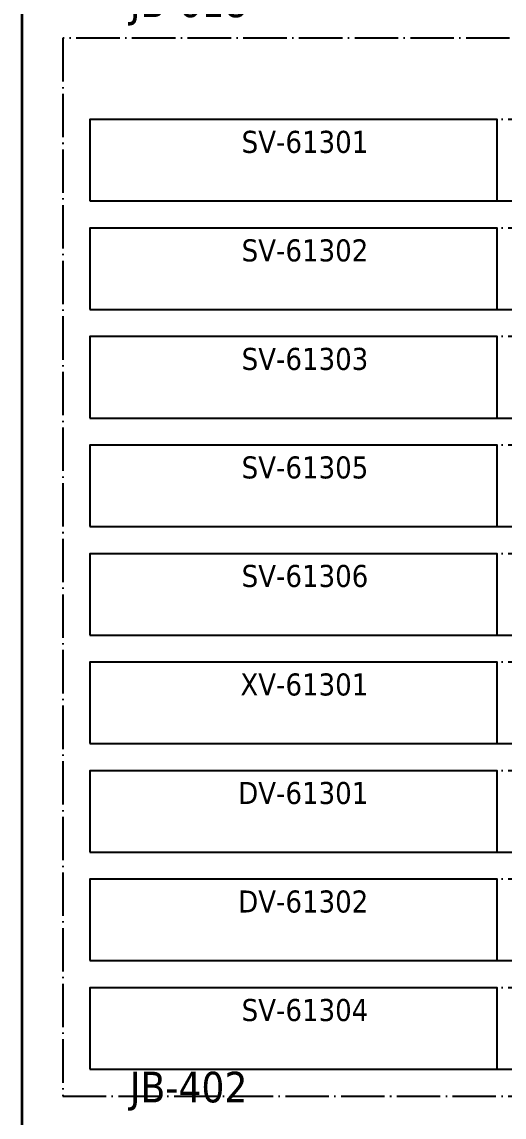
# Model space of a CAD drawing. Header units: millimetres. Extents: x 0 to 1792788, y -13 to 262234.
# Drawn here: x 0 to 35.5, y 96.5 to 177.2 of the extents above; entities that cross this region are included whole.
import ezdxf
from ezdxf.enums import TextEntityAlignment as Align

# ---------------------------------------------------------------- set-up
doc = ezdxf.new("R2010")
doc.units = ezdxf.units.MM
doc.linetypes.add('EPL_DASHDOT', pattern=[1, 0.8, -0.1, 0, -0.1])
for name, color, linetype, lineweight in [('EPLAN201', 7, 'Continuous', 35), ('EPLAN305', 5, 'Continuous', 25), ('EPLAN307', 134, 'EPL_DASHDOT', 25), ('EPLAN400', 5, 'Continuous', 35), ('EPLAN440', 73, 'Continuous', 35), ('EPLAN451', 7, 'Continuous', 35), ('EPLAN452', 7, 'Continuous', 35), ('EPLAN453', 7, 'Continuous', 35), ('EPLAN500', 7, 'Continuous', 35), ('EPLAN501', 7, 'Continuous', 35), ('EPLAN502', 7, 'Continuous', 35), ('EPLAN503', 7, 'Continuous', 35), ('EPLAN504', 7, 'Continuous', 35)]:
    doc.layers.add(name, color=color, linetype=linetype, lineweight=lineweight)
doc.styles.add('Tahoma', font='')
doc.styles.get('Tahoma').set_extended_font_data('Tahoma')

# ---------------------------------------------------------------- blocks, each defined once
blk = doc.blocks.new('EPLFRAME')
at = {"layer": 'EPLAN201', "linetype": 'Continuous', "lineweight": 35, "ltscale": 4}
blk.add_lwpolyline([(0, 0), (420, 0), (420, 297), (0, 297)], close=True, dxfattribs=at)
at = {"layer": 'EPLAN451', "color": 7, "style": 'Tahoma'}
for tag, p, height in [('14_10014', (101, 12), 2.257), ('14_10015', (185, 12), 2.257), ('14_10011', (101, 5), 2.257), ('14_10013', (332, 5), 1.625), ('14_10151', (73, 1), 1.625), ('14_10300', (415, 1), 1.625)]:
    blk.add_attdef(tag, p, '', height=height, dxfattribs=at)
blk.add_attdef('4_25020', text='', height=1.625, dxfattribs=at).set_placement((413, 1), align=Align.RIGHT)
at = {"layer": 'EPLAN452', "color": 7, "style": 'Tahoma'}
for tag, p, height in [('4_11041', (1, 17), 2.257), ('4_11071[1]', (1, 13), 1.625), ('4_11074[1]', (21, 13), 1.625), ('4_11070[1]', (41, 13), 1.625), ('4_11024', (73, 13), 1.625), ('4_20132_1001', (374, 13), 1.625), ('4_11011', (231, 12), 2.257), ('4_11030', (301, 12), 2.257), ('4_11071[2]', (1, 9), 1.625), ('4_11074[2]', (21, 9), 1.625), ('4_11070[2]', (41, 9), 1.625), ('4_11022', (73, 9), 1.625), ('4_20134_1001', (374, 9), 1.625), ('4_11071[3]', (1, 5), 1.625), ('4_11074[3]', (21, 5), 1.625), ('4_11070[3]', (41, 5), 1.625), ('4_11080', (73, 5), 1.625), ('4_11059', (301, 5), 1.625)]:
    blk.add_attdef(tag, p, '', height=height, dxfattribs=at)
for tag, height, p in [('4_11040', 2.257, (419, 17)), ('4_11000', 1.625, (419, 5)), ('4_11085', 1.625, (141, 1)), ('4_11086', 1.625, (183, 1))]:
    blk.add_attdef(tag, text='', height=height, dxfattribs=at).set_placement(p, align=Align.RIGHT)
at = {"layer": 'EPLAN453', "color": 7, "style": 'Tahoma'}
for tag, p in [('53_19005_1', (21, 293)), ('53_19005', (63, 293)), ('53_19005_8', (105, 293)), ('53_19005_6', (147, 293)), ('53_19005_7', (189, 293)), ('53_19005_9', (231, 293)), ('53_19005_3', (273, 293)), ('53_19005_2', (315, 293)), ('53_19005_4', (357, 293)), ('53_19005_5', (399, 293))]:
    blk.add_attdef(tag, text='', height=1.355, dxfattribs=at).set_placement(p, align=Align.BOTTOM_CENTER)
blk = doc.blocks.new('EPLSYM_LibrarySPECIAL_Symbol0_Variant0_Placement1_45')
at = {"layer": 'EPLAN305', "lineweight": 25, "ltscale": 4}
blk.add_lwpolyline([(0, -6), (30, -6), (30, 0), (0, 0)], close=True, dxfattribs=at)
at = {"layer": 'EPLAN440', "color": 73, "style": 'Tahoma'}
blk.add_attdef('17_20300', text='', height=1.6254, dxfattribs=at).set_placement((-1.5, -4.57508), align=Align.TOP_RIGHT)
at = {"layer": 'EPLAN500', "color": 7, "style": 'Tahoma'}
blk.add_attdef('17_20027', text='', height=1.6254, dxfattribs=at).set_placement((-1.5, -7.27508), align=Align.TOP_RIGHT)
at = {"layer": 'EPLAN501', "color": 7, "style": 'Tahoma'}
blk.add_attdef('17_20011', text='', height=1.6254, dxfattribs=at).set_placement((-1.5, -12.67508), align=Align.TOP_RIGHT)
at = {"layer": 'EPLAN502', "color": 7, "style": 'Tahoma'}
blk.add_attdef('17_20025', text='', height=1.6254, dxfattribs=at).set_placement((-1.5, -15.37508), align=Align.TOP_RIGHT)
at = {"layer": 'EPLAN503', "color": 7, "style": 'Tahoma'}
blk.add_attdef('17_20024', text='', height=1.6254, dxfattribs=at).set_placement((-1.5, -18.07508), align=Align.TOP_RIGHT)
at = {"layer": 'EPLAN504', "color": 7, "style": 'Tahoma'}
blk.add_attdef('17_20901[1]', text='', height=1.6254, dxfattribs=at).set_placement((-1.5, -9.97508), align=Align.TOP_RIGHT)
blk = doc.blocks.new('EPLSYM_LibrarySPECIAL_Symbol2_Variant0_Placement1_45')
at = {"layer": 'EPLAN307', "lineweight": 25, "ltscale": 4}
blk.add_lwpolyline([(0, -6), (34, -6), (34, 0), (0, 0)], close=True, dxfattribs=at)
at = {"layer": 'EPLAN400', "color": 5, "style": 'Tahoma'}
blk.add_attdef('88_20010', text='', height=2.2575, dxfattribs=at).set_placement((-1.5, -0.9515), align=Align.TOP_RIGHT)
at = {"layer": 'EPLAN500', "color": 7, "style": 'Tahoma'}
blk.add_attdef('88_20027', text='', height=1.6254, dxfattribs=at).set_placement((-1.5, -4.57508), align=Align.TOP_RIGHT)
at = {"layer": 'EPLAN501', "color": 7, "style": 'Tahoma'}
blk.add_attdef('88_20011', text='', height=1.6254, dxfattribs=at).set_placement((-1.5, -9.97508), align=Align.TOP_RIGHT)
at = {"layer": 'EPLAN502', "color": 7, "style": 'Tahoma'}
blk.add_attdef('88_20025', text='', height=1.6254, dxfattribs=at).set_placement((-1.5, -12.67508), align=Align.TOP_RIGHT)
at = {"layer": 'EPLAN503', "color": 7, "style": 'Tahoma'}
blk.add_attdef('88_20024', text='', height=1.6254, dxfattribs=at).set_placement((-1.5, -15.37508), align=Align.TOP_RIGHT)
at = {"layer": 'EPLAN504', "color": 7, "style": 'Tahoma'}
blk.add_attdef('88_20901[1]', text='', height=1.6254, dxfattribs=at).set_placement((-1.5, -7.27508), align=Align.TOP_RIGHT)
blk = doc.blocks.new('EPLSYM_LibrarySPECIAL_Symbol0_Variant0_Placement1_46')
at = {"layer": 'EPLAN305', "lineweight": 25, "ltscale": 4}
blk.add_lwpolyline([(0, -6), (30, -6), (30, 0), (0, 0)], close=True, dxfattribs=at)
at = {"layer": 'EPLAN440', "color": 73, "style": 'Tahoma'}
blk.add_attdef('17_20300', text='', height=1.6254, dxfattribs=at).set_placement((-1.5, -4.57508), align=Align.TOP_RIGHT)
at = {"layer": 'EPLAN500', "color": 7, "style": 'Tahoma'}
blk.add_attdef('17_20027', text='', height=1.6254, dxfattribs=at).set_placement((-1.5, -7.27508), align=Align.TOP_RIGHT)
at = {"layer": 'EPLAN501', "color": 7, "style": 'Tahoma'}
blk.add_attdef('17_20011', text='', height=1.6254, dxfattribs=at).set_placement((-1.5, -12.67508), align=Align.TOP_RIGHT)
at = {"layer": 'EPLAN502', "color": 7, "style": 'Tahoma'}
blk.add_attdef('17_20025', text='', height=1.6254, dxfattribs=at).set_placement((-1.5, -15.37508), align=Align.TOP_RIGHT)
at = {"layer": 'EPLAN503', "color": 7, "style": 'Tahoma'}
blk.add_attdef('17_20024', text='', height=1.6254, dxfattribs=at).set_placement((-1.5, -18.07508), align=Align.TOP_RIGHT)
at = {"layer": 'EPLAN504', "color": 7, "style": 'Tahoma'}
blk.add_attdef('17_20901[1]', text='', height=1.6254, dxfattribs=at).set_placement((-1.5, -9.97508), align=Align.TOP_RIGHT)
blk = doc.blocks.new('EPLSYM_LibrarySPECIAL_Symbol2_Variant0_Placement1_46')
at = {"layer": 'EPLAN307', "lineweight": 25, "ltscale": 4}
blk.add_lwpolyline([(0, -6), (34, -6), (34, 0), (0, 0)], close=True, dxfattribs=at)
at = {"layer": 'EPLAN400', "color": 5, "style": 'Tahoma'}
blk.add_attdef('88_20010', text='', height=2.2575, dxfattribs=at).set_placement((-1.5, -0.9515), align=Align.TOP_RIGHT)
at = {"layer": 'EPLAN500', "color": 7, "style": 'Tahoma'}
blk.add_attdef('88_20027', text='', height=1.6254, dxfattribs=at).set_placement((-1.5, -4.57508), align=Align.TOP_RIGHT)
at = {"layer": 'EPLAN501', "color": 7, "style": 'Tahoma'}
blk.add_attdef('88_20011', text='', height=1.6254, dxfattribs=at).set_placement((-1.5, -9.97508), align=Align.TOP_RIGHT)
at = {"layer": 'EPLAN502', "color": 7, "style": 'Tahoma'}
blk.add_attdef('88_20025', text='', height=1.6254, dxfattribs=at).set_placement((-1.5, -12.67508), align=Align.TOP_RIGHT)
at = {"layer": 'EPLAN503', "color": 7, "style": 'Tahoma'}
blk.add_attdef('88_20024', text='', height=1.6254, dxfattribs=at).set_placement((-1.5, -15.37508), align=Align.TOP_RIGHT)
at = {"layer": 'EPLAN504', "color": 7, "style": 'Tahoma'}
blk.add_attdef('88_20901[1]', text='', height=1.6254, dxfattribs=at).set_placement((-1.5, -7.27508), align=Align.TOP_RIGHT)
blk = doc.blocks.new('EPLSYM_LibrarySPECIAL_Symbol0_Variant0_Placement1_47')
at = {"layer": 'EPLAN305', "lineweight": 25, "ltscale": 4}
blk.add_lwpolyline([(0, -6), (30, -6), (30, 0), (0, 0)], close=True, dxfattribs=at)
at = {"layer": 'EPLAN440', "color": 73, "style": 'Tahoma'}
blk.add_attdef('17_20300', text='', height=1.6254, dxfattribs=at).set_placement((-1.5, -4.57508), align=Align.TOP_RIGHT)
at = {"layer": 'EPLAN500', "color": 7, "style": 'Tahoma'}
blk.add_attdef('17_20027', text='', height=1.6254, dxfattribs=at).set_placement((-1.5, -7.27508), align=Align.TOP_RIGHT)
at = {"layer": 'EPLAN501', "color": 7, "style": 'Tahoma'}
blk.add_attdef('17_20011', text='', height=1.6254, dxfattribs=at).set_placement((-1.5, -12.67508), align=Align.TOP_RIGHT)
at = {"layer": 'EPLAN502', "color": 7, "style": 'Tahoma'}
blk.add_attdef('17_20025', text='', height=1.6254, dxfattribs=at).set_placement((-1.5, -15.37508), align=Align.TOP_RIGHT)
at = {"layer": 'EPLAN503', "color": 7, "style": 'Tahoma'}
blk.add_attdef('17_20024', text='', height=1.6254, dxfattribs=at).set_placement((-1.5, -18.07508), align=Align.TOP_RIGHT)
at = {"layer": 'EPLAN504', "color": 7, "style": 'Tahoma'}
blk.add_attdef('17_20901[1]', text='', height=1.6254, dxfattribs=at).set_placement((-1.5, -9.97508), align=Align.TOP_RIGHT)
blk = doc.blocks.new('EPLSYM_LibrarySPECIAL_Symbol2_Variant0_Placement1_47')
at = {"layer": 'EPLAN307', "lineweight": 25, "ltscale": 4}
blk.add_lwpolyline([(0, -6), (34, -6), (34, 0), (0, 0)], close=True, dxfattribs=at)
at = {"layer": 'EPLAN400', "color": 5, "style": 'Tahoma'}
blk.add_attdef('88_20010', text='', height=2.2575, dxfattribs=at).set_placement((-1.5, -0.9515), align=Align.TOP_RIGHT)
at = {"layer": 'EPLAN500', "color": 7, "style": 'Tahoma'}
blk.add_attdef('88_20027', text='', height=1.6254, dxfattribs=at).set_placement((-1.5, -4.57508), align=Align.TOP_RIGHT)
at = {"layer": 'EPLAN501', "color": 7, "style": 'Tahoma'}
blk.add_attdef('88_20011', text='', height=1.6254, dxfattribs=at).set_placement((-1.5, -9.97508), align=Align.TOP_RIGHT)
at = {"layer": 'EPLAN502', "color": 7, "style": 'Tahoma'}
blk.add_attdef('88_20025', text='', height=1.6254, dxfattribs=at).set_placement((-1.5, -12.67508), align=Align.TOP_RIGHT)
at = {"layer": 'EPLAN503', "color": 7, "style": 'Tahoma'}
blk.add_attdef('88_20024', text='', height=1.6254, dxfattribs=at).set_placement((-1.5, -15.37508), align=Align.TOP_RIGHT)
at = {"layer": 'EPLAN504', "color": 7, "style": 'Tahoma'}
blk.add_attdef('88_20901[1]', text='', height=1.6254, dxfattribs=at).set_placement((-1.5, -7.27508), align=Align.TOP_RIGHT)
blk = doc.blocks.new('EPLSYM_LibrarySPECIAL_Symbol0_Variant0_Placement1_48')
at = {"layer": 'EPLAN305', "lineweight": 25, "ltscale": 4}
blk.add_lwpolyline([(0, -6), (30, -6), (30, 0), (0, 0)], close=True, dxfattribs=at)
at = {"layer": 'EPLAN440', "color": 73, "style": 'Tahoma'}
blk.add_attdef('17_20300', text='', height=1.6254, dxfattribs=at).set_placement((-1.5, -4.57508), align=Align.TOP_RIGHT)
at = {"layer": 'EPLAN500', "color": 7, "style": 'Tahoma'}
blk.add_attdef('17_20027', text='', height=1.6254, dxfattribs=at).set_placement((-1.5, -7.27508), align=Align.TOP_RIGHT)
at = {"layer": 'EPLAN501', "color": 7, "style": 'Tahoma'}
blk.add_attdef('17_20011', text='', height=1.6254, dxfattribs=at).set_placement((-1.5, -12.67508), align=Align.TOP_RIGHT)
at = {"layer": 'EPLAN502', "color": 7, "style": 'Tahoma'}
blk.add_attdef('17_20025', text='', height=1.6254, dxfattribs=at).set_placement((-1.5, -15.37508), align=Align.TOP_RIGHT)
at = {"layer": 'EPLAN503', "color": 7, "style": 'Tahoma'}
blk.add_attdef('17_20024', text='', height=1.6254, dxfattribs=at).set_placement((-1.5, -18.07508), align=Align.TOP_RIGHT)
at = {"layer": 'EPLAN504', "color": 7, "style": 'Tahoma'}
blk.add_attdef('17_20901[1]', text='', height=1.6254, dxfattribs=at).set_placement((-1.5, -9.97508), align=Align.TOP_RIGHT)
blk = doc.blocks.new('EPLSYM_LibrarySPECIAL_Symbol2_Variant0_Placement1_48')
at = {"layer": 'EPLAN307', "lineweight": 25, "ltscale": 4}
blk.add_lwpolyline([(0, -6), (34, -6), (34, 0), (0, 0)], close=True, dxfattribs=at)
at = {"layer": 'EPLAN400', "color": 5, "style": 'Tahoma'}
blk.add_attdef('88_20010', text='', height=2.2575, dxfattribs=at).set_placement((-1.5, -0.9515), align=Align.TOP_RIGHT)
at = {"layer": 'EPLAN500', "color": 7, "style": 'Tahoma'}
blk.add_attdef('88_20027', text='', height=1.6254, dxfattribs=at).set_placement((-1.5, -4.57508), align=Align.TOP_RIGHT)
at = {"layer": 'EPLAN501', "color": 7, "style": 'Tahoma'}
blk.add_attdef('88_20011', text='', height=1.6254, dxfattribs=at).set_placement((-1.5, -9.97508), align=Align.TOP_RIGHT)
at = {"layer": 'EPLAN502', "color": 7, "style": 'Tahoma'}
blk.add_attdef('88_20025', text='', height=1.6254, dxfattribs=at).set_placement((-1.5, -12.67508), align=Align.TOP_RIGHT)
at = {"layer": 'EPLAN503', "color": 7, "style": 'Tahoma'}
blk.add_attdef('88_20024', text='', height=1.6254, dxfattribs=at).set_placement((-1.5, -15.37508), align=Align.TOP_RIGHT)
at = {"layer": 'EPLAN504', "color": 7, "style": 'Tahoma'}
blk.add_attdef('88_20901[1]', text='', height=1.6254, dxfattribs=at).set_placement((-1.5, -7.27508), align=Align.TOP_RIGHT)
blk = doc.blocks.new('EPLSYM_LibrarySPECIAL_Symbol0_Variant0_Placement1_49')
at = {"layer": 'EPLAN305', "lineweight": 25, "ltscale": 4}
blk.add_lwpolyline([(0, -6), (30, -6), (30, 0), (0, 0)], close=True, dxfattribs=at)
at = {"layer": 'EPLAN440', "color": 73, "style": 'Tahoma'}
blk.add_attdef('17_20300', text='', height=1.6254, dxfattribs=at).set_placement((-1.5, -4.57508), align=Align.TOP_RIGHT)
at = {"layer": 'EPLAN500', "color": 7, "style": 'Tahoma'}
blk.add_attdef('17_20027', text='', height=1.6254, dxfattribs=at).set_placement((-1.5, -7.27508), align=Align.TOP_RIGHT)
at = {"layer": 'EPLAN501', "color": 7, "style": 'Tahoma'}
blk.add_attdef('17_20011', text='', height=1.6254, dxfattribs=at).set_placement((-1.5, -12.67508), align=Align.TOP_RIGHT)
at = {"layer": 'EPLAN502', "color": 7, "style": 'Tahoma'}
blk.add_attdef('17_20025', text='', height=1.6254, dxfattribs=at).set_placement((-1.5, -15.37508), align=Align.TOP_RIGHT)
at = {"layer": 'EPLAN503', "color": 7, "style": 'Tahoma'}
blk.add_attdef('17_20024', text='', height=1.6254, dxfattribs=at).set_placement((-1.5, -18.07508), align=Align.TOP_RIGHT)
at = {"layer": 'EPLAN504', "color": 7, "style": 'Tahoma'}
blk.add_attdef('17_20901[1]', text='', height=1.6254, dxfattribs=at).set_placement((-1.5, -9.97508), align=Align.TOP_RIGHT)
blk = doc.blocks.new('EPLSYM_LibrarySPECIAL_Symbol2_Variant0_Placement1_49')
at = {"layer": 'EPLAN307', "lineweight": 25, "ltscale": 4}
blk.add_lwpolyline([(0, -6), (34, -6), (34, 0), (0, 0)], close=True, dxfattribs=at)
at = {"layer": 'EPLAN400', "color": 5, "style": 'Tahoma'}
blk.add_attdef('88_20010', text='', height=2.2575, dxfattribs=at).set_placement((-1.5, -0.9515), align=Align.TOP_RIGHT)
at = {"layer": 'EPLAN500', "color": 7, "style": 'Tahoma'}
blk.add_attdef('88_20027', text='', height=1.6254, dxfattribs=at).set_placement((-1.5, -4.57508), align=Align.TOP_RIGHT)
at = {"layer": 'EPLAN501', "color": 7, "style": 'Tahoma'}
blk.add_attdef('88_20011', text='', height=1.6254, dxfattribs=at).set_placement((-1.5, -9.97508), align=Align.TOP_RIGHT)
at = {"layer": 'EPLAN502', "color": 7, "style": 'Tahoma'}
blk.add_attdef('88_20025', text='', height=1.6254, dxfattribs=at).set_placement((-1.5, -12.67508), align=Align.TOP_RIGHT)
at = {"layer": 'EPLAN503', "color": 7, "style": 'Tahoma'}
blk.add_attdef('88_20024', text='', height=1.6254, dxfattribs=at).set_placement((-1.5, -15.37508), align=Align.TOP_RIGHT)
at = {"layer": 'EPLAN504', "color": 7, "style": 'Tahoma'}
blk.add_attdef('88_20901[1]', text='', height=1.6254, dxfattribs=at).set_placement((-1.5, -7.27508), align=Align.TOP_RIGHT)
blk = doc.blocks.new('EPLSYM_LibrarySPECIAL_Symbol0_Variant0_Placement1_50')
at = {"layer": 'EPLAN305', "lineweight": 25, "ltscale": 4}
blk.add_lwpolyline([(0, -6), (30, -6), (30, 0), (0, 0)], close=True, dxfattribs=at)
at = {"layer": 'EPLAN440', "color": 73, "style": 'Tahoma'}
blk.add_attdef('17_20300', text='', height=1.6254, dxfattribs=at).set_placement((-1.5, -4.57508), align=Align.TOP_RIGHT)
at = {"layer": 'EPLAN500', "color": 7, "style": 'Tahoma'}
blk.add_attdef('17_20027', text='', height=1.6254, dxfattribs=at).set_placement((-1.5, -7.27508), align=Align.TOP_RIGHT)
at = {"layer": 'EPLAN501', "color": 7, "style": 'Tahoma'}
blk.add_attdef('17_20011', text='', height=1.6254, dxfattribs=at).set_placement((-1.5, -12.67508), align=Align.TOP_RIGHT)
at = {"layer": 'EPLAN502', "color": 7, "style": 'Tahoma'}
blk.add_attdef('17_20025', text='', height=1.6254, dxfattribs=at).set_placement((-1.5, -15.37508), align=Align.TOP_RIGHT)
at = {"layer": 'EPLAN503', "color": 7, "style": 'Tahoma'}
blk.add_attdef('17_20024', text='', height=1.6254, dxfattribs=at).set_placement((-1.5, -18.07508), align=Align.TOP_RIGHT)
at = {"layer": 'EPLAN504', "color": 7, "style": 'Tahoma'}
blk.add_attdef('17_20901[1]', text='', height=1.6254, dxfattribs=at).set_placement((-1.5, -9.97508), align=Align.TOP_RIGHT)
blk = doc.blocks.new('EPLSYM_LibrarySPECIAL_Symbol2_Variant0_Placement1_50')
at = {"layer": 'EPLAN307', "lineweight": 25, "ltscale": 4}
blk.add_lwpolyline([(0, -6), (34, -6), (34, 0), (0, 0)], close=True, dxfattribs=at)
at = {"layer": 'EPLAN400', "color": 5, "style": 'Tahoma'}
blk.add_attdef('88_20010', text='', height=2.2575, dxfattribs=at).set_placement((-1.5, -0.9515), align=Align.TOP_RIGHT)
at = {"layer": 'EPLAN500', "color": 7, "style": 'Tahoma'}
blk.add_attdef('88_20027', text='', height=1.6254, dxfattribs=at).set_placement((-1.5, -4.57508), align=Align.TOP_RIGHT)
at = {"layer": 'EPLAN501', "color": 7, "style": 'Tahoma'}
blk.add_attdef('88_20011', text='', height=1.6254, dxfattribs=at).set_placement((-1.5, -9.97508), align=Align.TOP_RIGHT)
at = {"layer": 'EPLAN502', "color": 7, "style": 'Tahoma'}
blk.add_attdef('88_20025', text='', height=1.6254, dxfattribs=at).set_placement((-1.5, -12.67508), align=Align.TOP_RIGHT)
at = {"layer": 'EPLAN503', "color": 7, "style": 'Tahoma'}
blk.add_attdef('88_20024', text='', height=1.6254, dxfattribs=at).set_placement((-1.5, -15.37508), align=Align.TOP_RIGHT)
at = {"layer": 'EPLAN504', "color": 7, "style": 'Tahoma'}
blk.add_attdef('88_20901[1]', text='', height=1.6254, dxfattribs=at).set_placement((-1.5, -7.27508), align=Align.TOP_RIGHT)
blk = doc.blocks.new('EPLSYM_LibrarySPECIAL_Symbol0_Variant0_Placement1_51')
at = {"layer": 'EPLAN305', "lineweight": 25, "ltscale": 4}
blk.add_lwpolyline([(0, -6), (30, -6), (30, 0), (0, 0)], close=True, dxfattribs=at)
at = {"layer": 'EPLAN440', "color": 73, "style": 'Tahoma'}
blk.add_attdef('17_20300', text='', height=1.6254, dxfattribs=at).set_placement((-1.5, -4.57508), align=Align.TOP_RIGHT)
at = {"layer": 'EPLAN500', "color": 7, "style": 'Tahoma'}
blk.add_attdef('17_20027', text='', height=1.6254, dxfattribs=at).set_placement((-1.5, -7.27508), align=Align.TOP_RIGHT)
at = {"layer": 'EPLAN501', "color": 7, "style": 'Tahoma'}
blk.add_attdef('17_20011', text='', height=1.6254, dxfattribs=at).set_placement((-1.5, -12.67508), align=Align.TOP_RIGHT)
at = {"layer": 'EPLAN502', "color": 7, "style": 'Tahoma'}
blk.add_attdef('17_20025', text='', height=1.6254, dxfattribs=at).set_placement((-1.5, -15.37508), align=Align.TOP_RIGHT)
at = {"layer": 'EPLAN503', "color": 7, "style": 'Tahoma'}
blk.add_attdef('17_20024', text='', height=1.6254, dxfattribs=at).set_placement((-1.5, -18.07508), align=Align.TOP_RIGHT)
at = {"layer": 'EPLAN504', "color": 7, "style": 'Tahoma'}
blk.add_attdef('17_20901[1]', text='', height=1.6254, dxfattribs=at).set_placement((-1.5, -9.97508), align=Align.TOP_RIGHT)
blk = doc.blocks.new('EPLSYM_LibrarySPECIAL_Symbol2_Variant0_Placement1_51')
at = {"layer": 'EPLAN307', "lineweight": 25, "ltscale": 4}
blk.add_lwpolyline([(0, -6), (34, -6), (34, 0), (0, 0)], close=True, dxfattribs=at)
at = {"layer": 'EPLAN400', "color": 5, "style": 'Tahoma'}
blk.add_attdef('88_20010', text='', height=2.2575, dxfattribs=at).set_placement((-1.5, -0.9515), align=Align.TOP_RIGHT)
at = {"layer": 'EPLAN500', "color": 7, "style": 'Tahoma'}
blk.add_attdef('88_20027', text='', height=1.6254, dxfattribs=at).set_placement((-1.5, -4.57508), align=Align.TOP_RIGHT)
at = {"layer": 'EPLAN501', "color": 7, "style": 'Tahoma'}
blk.add_attdef('88_20011', text='', height=1.6254, dxfattribs=at).set_placement((-1.5, -9.97508), align=Align.TOP_RIGHT)
at = {"layer": 'EPLAN502', "color": 7, "style": 'Tahoma'}
blk.add_attdef('88_20025', text='', height=1.6254, dxfattribs=at).set_placement((-1.5, -12.67508), align=Align.TOP_RIGHT)
at = {"layer": 'EPLAN503', "color": 7, "style": 'Tahoma'}
blk.add_attdef('88_20024', text='', height=1.6254, dxfattribs=at).set_placement((-1.5, -15.37508), align=Align.TOP_RIGHT)
at = {"layer": 'EPLAN504', "color": 7, "style": 'Tahoma'}
blk.add_attdef('88_20901[1]', text='', height=1.6254, dxfattribs=at).set_placement((-1.5, -7.27508), align=Align.TOP_RIGHT)
blk = doc.blocks.new('EPLSYM_LibrarySPECIAL_Symbol0_Variant0_Placement1_52')
at = {"layer": 'EPLAN305', "lineweight": 25, "ltscale": 4}
blk.add_lwpolyline([(0, -6), (30, -6), (30, 0), (0, 0)], close=True, dxfattribs=at)
at = {"layer": 'EPLAN440', "color": 73, "style": 'Tahoma'}
blk.add_attdef('17_20300', text='', height=1.6254, dxfattribs=at).set_placement((-1.5, -4.57508), align=Align.TOP_RIGHT)
at = {"layer": 'EPLAN500', "color": 7, "style": 'Tahoma'}
blk.add_attdef('17_20027', text='', height=1.6254, dxfattribs=at).set_placement((-1.5, -7.27508), align=Align.TOP_RIGHT)
at = {"layer": 'EPLAN501', "color": 7, "style": 'Tahoma'}
blk.add_attdef('17_20011', text='', height=1.6254, dxfattribs=at).set_placement((-1.5, -12.67508), align=Align.TOP_RIGHT)
at = {"layer": 'EPLAN502', "color": 7, "style": 'Tahoma'}
blk.add_attdef('17_20025', text='', height=1.6254, dxfattribs=at).set_placement((-1.5, -15.37508), align=Align.TOP_RIGHT)
at = {"layer": 'EPLAN503', "color": 7, "style": 'Tahoma'}
blk.add_attdef('17_20024', text='', height=1.6254, dxfattribs=at).set_placement((-1.5, -18.07508), align=Align.TOP_RIGHT)
at = {"layer": 'EPLAN504', "color": 7, "style": 'Tahoma'}
blk.add_attdef('17_20901[1]', text='', height=1.6254, dxfattribs=at).set_placement((-1.5, -9.97508), align=Align.TOP_RIGHT)
blk = doc.blocks.new('EPLSYM_LibrarySPECIAL_Symbol2_Variant0_Placement1_52')
at = {"layer": 'EPLAN307', "lineweight": 25, "ltscale": 4}
blk.add_lwpolyline([(0, -6), (34, -6), (34, 0), (0, 0)], close=True, dxfattribs=at)
at = {"layer": 'EPLAN400', "color": 5, "style": 'Tahoma'}
blk.add_attdef('88_20010', text='', height=2.2575, dxfattribs=at).set_placement((-1.5, -0.9515), align=Align.TOP_RIGHT)
at = {"layer": 'EPLAN500', "color": 7, "style": 'Tahoma'}
blk.add_attdef('88_20027', text='', height=1.6254, dxfattribs=at).set_placement((-1.5, -4.57508), align=Align.TOP_RIGHT)
at = {"layer": 'EPLAN501', "color": 7, "style": 'Tahoma'}
blk.add_attdef('88_20011', text='', height=1.6254, dxfattribs=at).set_placement((-1.5, -9.97508), align=Align.TOP_RIGHT)
at = {"layer": 'EPLAN502', "color": 7, "style": 'Tahoma'}
blk.add_attdef('88_20025', text='', height=1.6254, dxfattribs=at).set_placement((-1.5, -12.67508), align=Align.TOP_RIGHT)
at = {"layer": 'EPLAN503', "color": 7, "style": 'Tahoma'}
blk.add_attdef('88_20024', text='', height=1.6254, dxfattribs=at).set_placement((-1.5, -15.37508), align=Align.TOP_RIGHT)
at = {"layer": 'EPLAN504', "color": 7, "style": 'Tahoma'}
blk.add_attdef('88_20901[1]', text='', height=1.6254, dxfattribs=at).set_placement((-1.5, -7.27508), align=Align.TOP_RIGHT)
blk = doc.blocks.new('EPLSYM_LibrarySPECIAL_Symbol0_Variant0_Placement1_53')
at = {"layer": 'EPLAN305', "lineweight": 25, "ltscale": 4}
blk.add_lwpolyline([(0, -6), (30, -6), (30, 0), (0, 0)], close=True, dxfattribs=at)
at = {"layer": 'EPLAN440', "color": 73, "style": 'Tahoma'}
blk.add_attdef('17_20300', text='', height=1.6254, dxfattribs=at).set_placement((-1.5, -4.57508), align=Align.TOP_RIGHT)
at = {"layer": 'EPLAN500', "color": 7, "style": 'Tahoma'}
blk.add_attdef('17_20027', text='', height=1.6254, dxfattribs=at).set_placement((-1.5, -7.27508), align=Align.TOP_RIGHT)
at = {"layer": 'EPLAN501', "color": 7, "style": 'Tahoma'}
blk.add_attdef('17_20011', text='', height=1.6254, dxfattribs=at).set_placement((-1.5, -12.67508), align=Align.TOP_RIGHT)
at = {"layer": 'EPLAN502', "color": 7, "style": 'Tahoma'}
blk.add_attdef('17_20025', text='', height=1.6254, dxfattribs=at).set_placement((-1.5, -15.37508), align=Align.TOP_RIGHT)
at = {"layer": 'EPLAN503', "color": 7, "style": 'Tahoma'}
blk.add_attdef('17_20024', text='', height=1.6254, dxfattribs=at).set_placement((-1.5, -18.07508), align=Align.TOP_RIGHT)
at = {"layer": 'EPLAN504', "color": 7, "style": 'Tahoma'}
blk.add_attdef('17_20901[1]', text='', height=1.6254, dxfattribs=at).set_placement((-1.5, -9.97508), align=Align.TOP_RIGHT)
blk = doc.blocks.new('EPLSYM_LibrarySPECIAL_Symbol2_Variant0_Placement1_53')
at = {"layer": 'EPLAN307', "lineweight": 25, "ltscale": 4}
blk.add_lwpolyline([(0, -6), (34, -6), (34, 0), (0, 0)], close=True, dxfattribs=at)
at = {"layer": 'EPLAN400', "color": 5, "style": 'Tahoma'}
blk.add_attdef('88_20010', text='', height=2.2575, dxfattribs=at).set_placement((-1.5, -0.9515), align=Align.TOP_RIGHT)
at = {"layer": 'EPLAN500', "color": 7, "style": 'Tahoma'}
blk.add_attdef('88_20027', text='', height=1.6254, dxfattribs=at).set_placement((-1.5, -4.57508), align=Align.TOP_RIGHT)
at = {"layer": 'EPLAN501', "color": 7, "style": 'Tahoma'}
blk.add_attdef('88_20011', text='', height=1.6254, dxfattribs=at).set_placement((-1.5, -9.97508), align=Align.TOP_RIGHT)
at = {"layer": 'EPLAN502', "color": 7, "style": 'Tahoma'}
blk.add_attdef('88_20025', text='', height=1.6254, dxfattribs=at).set_placement((-1.5, -12.67508), align=Align.TOP_RIGHT)
at = {"layer": 'EPLAN503', "color": 7, "style": 'Tahoma'}
blk.add_attdef('88_20024', text='', height=1.6254, dxfattribs=at).set_placement((-1.5, -15.37508), align=Align.TOP_RIGHT)
at = {"layer": 'EPLAN504', "color": 7, "style": 'Tahoma'}
blk.add_attdef('88_20901[1]', text='', height=1.6254, dxfattribs=at).set_placement((-1.5, -7.27508), align=Align.TOP_RIGHT)
blk = doc.blocks.new('EPLSYM_LibrarySPECIAL_Symbol2_Variant0_Placement1_55')
at = {"layer": 'EPLAN307', "lineweight": 25, "ltscale": 4}
blk.add_lwpolyline([(0, -78), (119, -78), (119, 0), (0, 0)], close=True, dxfattribs=at)
at = {"layer": 'EPLAN400', "color": 5, "style": 'Tahoma'}
blk.add_attdef('88_20010', text='', height=2.2575, dxfattribs=at).set_placement((-1.5, -0.9515), align=Align.TOP_RIGHT)
at = {"layer": 'EPLAN500', "color": 7, "style": 'Tahoma'}
blk.add_attdef('88_20027', text='', height=1.6254, dxfattribs=at).set_placement((-1.5, -4.57508), align=Align.TOP_RIGHT)
at = {"layer": 'EPLAN501', "color": 7, "style": 'Tahoma'}
blk.add_attdef('88_20011', text='', height=1.6254, dxfattribs=at).set_placement((-1.5, -9.97508), align=Align.TOP_RIGHT)
at = {"layer": 'EPLAN502', "color": 7, "style": 'Tahoma'}
blk.add_attdef('88_20025', text='', height=1.6254, dxfattribs=at).set_placement((-1.5, -12.67508), align=Align.TOP_RIGHT)
at = {"layer": 'EPLAN503', "color": 7, "style": 'Tahoma'}
blk.add_attdef('88_20024', text='', height=1.6254, dxfattribs=at).set_placement((-1.5, -15.37508), align=Align.TOP_RIGHT)
at = {"layer": 'EPLAN504', "color": 7, "style": 'Tahoma'}
blk.add_attdef('88_20901[1]', text='', height=1.6254, dxfattribs=at).set_placement((-1.5, -7.27508), align=Align.TOP_RIGHT)
blk = doc.blocks.new('EPLSYM_LibrarySPECIAL_Symbol2_Variant0_Placement1_65')
at = {"layer": 'EPLAN400', "color": 5, "style": 'Tahoma'}
blk.add_attdef('88_20010', text='', height=2.2575, dxfattribs=at).set_placement((-1.5, -0.9515), align=Align.TOP_RIGHT)
at = {"layer": 'EPLAN500', "color": 7, "style": 'Tahoma'}
blk.add_attdef('88_20027', text='', height=1.6254, dxfattribs=at).set_placement((-1.5, -4.57508), align=Align.TOP_RIGHT)
at = {"layer": 'EPLAN501', "color": 7, "style": 'Tahoma'}
blk.add_attdef('88_20011', text='', height=1.6254, dxfattribs=at).set_placement((-1.5, -9.97508), align=Align.TOP_RIGHT)
at = {"layer": 'EPLAN502', "color": 7, "style": 'Tahoma'}
blk.add_attdef('88_20025', text='', height=1.6254, dxfattribs=at).set_placement((-1.5, -12.67508), align=Align.TOP_RIGHT)
at = {"layer": 'EPLAN503', "color": 7, "style": 'Tahoma'}
blk.add_attdef('88_20024', text='', height=1.6254, dxfattribs=at).set_placement((-1.5, -15.37508), align=Align.TOP_RIGHT)
at = {"layer": 'EPLAN504', "color": 7, "style": 'Tahoma'}
blk.add_attdef('88_20901[1]', text='', height=1.6254, dxfattribs=at).set_placement((-1.5, -7.27508), align=Align.TOP_RIGHT)

msp = doc.modelspace()

# ---------------------------------------------------------------- block references
for name, p in [('EPLFRAME', (0, 0)), ('EPLSYM_LibrarySPECIAL_Symbol2_Variant0_Placement1_45', (5, 170)), ('EPLSYM_LibrarySPECIAL_Symbol2_Variant0_Placement1_46', (5, 162)), ('EPLSYM_LibrarySPECIAL_Symbol2_Variant0_Placement1_47', (5, 154)), ('EPLSYM_LibrarySPECIAL_Symbol2_Variant0_Placement1_48', (5, 146)), ('EPLSYM_LibrarySPECIAL_Symbol2_Variant0_Placement1_49', (5, 138)), ('EPLSYM_LibrarySPECIAL_Symbol2_Variant0_Placement1_50', (5, 130)), ('EPLSYM_LibrarySPECIAL_Symbol2_Variant0_Placement1_51', (5, 122)), ('EPLSYM_LibrarySPECIAL_Symbol2_Variant0_Placement1_52', (5, 114)), ('EPLSYM_LibrarySPECIAL_Symbol2_Variant0_Placement1_53', (5, 106))]:
    msp.add_blockref(name, p)
ref = msp.add_blockref('EPLSYM_LibrarySPECIAL_Symbol2_Variant0_Placement1_55', (3, 176))
ref.add_attrib('88_20010', 'JB-618', dxfattribs={"layer": 'EPLAN400', "color": 5, "height": 2.2575, "style": 'Tahoma'}).set_placement((16.605, 179.809), align=Align.TOP_RIGHT)
ref = msp.add_blockref('EPLSYM_LibrarySPECIAL_Symbol0_Variant0_Placement1_45', (5, 170))
ref.add_attrib('17_20011', 'SV-61301', dxfattribs={"layer": 'EPLAN501', "color": 7, "height": 1.6254, "style": 'Tahoma'}).set_placement((25.501, 169.172), align=Align.TOP_RIGHT)
ref = msp.add_blockref('EPLSYM_LibrarySPECIAL_Symbol0_Variant0_Placement1_46', (5, 162))
ref.add_attrib('17_20011', 'SV-61302', dxfattribs={"layer": 'EPLAN501', "color": 7, "height": 1.6254, "style": 'Tahoma'}).set_placement((25.501, 161.172), align=Align.TOP_RIGHT)
ref = msp.add_blockref('EPLSYM_LibrarySPECIAL_Symbol0_Variant0_Placement1_47', (5, 154))
ref.add_attrib('17_20011', 'SV-61303', dxfattribs={"layer": 'EPLAN501', "color": 7, "height": 1.6254, "style": 'Tahoma'}).set_placement((25.501, 153.172), align=Align.TOP_RIGHT)
ref = msp.add_blockref('EPLSYM_LibrarySPECIAL_Symbol0_Variant0_Placement1_48', (5, 146))
ref.add_attrib('17_20011', 'SV-61305', dxfattribs={"layer": 'EPLAN501', "color": 7, "height": 1.6254, "style": 'Tahoma'}).set_placement((25.501, 145.172), align=Align.TOP_RIGHT)
ref = msp.add_blockref('EPLSYM_LibrarySPECIAL_Symbol0_Variant0_Placement1_49', (5, 138))
ref.add_attrib('17_20011', 'SV-61306', dxfattribs={"layer": 'EPLAN501', "color": 7, "height": 1.6254, "style": 'Tahoma'}).set_placement((25.501, 137.172), align=Align.TOP_RIGHT)
ref = msp.add_blockref('EPLSYM_LibrarySPECIAL_Symbol0_Variant0_Placement1_50', (5, 130))
ref.add_attrib('17_20011', 'XV-61301', dxfattribs={"layer": 'EPLAN501', "color": 7, "height": 1.6254, "style": 'Tahoma'}).set_placement((25.501, 129.172), align=Align.TOP_RIGHT)
ref = msp.add_blockref('EPLSYM_LibrarySPECIAL_Symbol0_Variant0_Placement1_51', (5, 122))
ref.add_attrib('17_20011', 'DV-61301', dxfattribs={"layer": 'EPLAN501', "color": 7, "height": 1.6254, "style": 'Tahoma'}).set_placement((25.501, 121.172), align=Align.TOP_RIGHT)
ref = msp.add_blockref('EPLSYM_LibrarySPECIAL_Symbol0_Variant0_Placement1_52', (5, 114))
ref.add_attrib('17_20011', 'DV-61302', dxfattribs={"layer": 'EPLAN501', "color": 7, "height": 1.6254, "style": 'Tahoma'}).set_placement((25.501, 113.172), align=Align.TOP_RIGHT)
ref = msp.add_blockref('EPLSYM_LibrarySPECIAL_Symbol0_Variant0_Placement1_53', (5, 106))
ref.add_attrib('17_20011', 'SV-61304', dxfattribs={"layer": 'EPLAN501', "color": 7, "height": 1.6254, "style": 'Tahoma'}).set_placement((25.501, 105.172), align=Align.TOP_RIGHT)
ref = msp.add_blockref('EPLSYM_LibrarySPECIAL_Symbol2_Variant0_Placement1_65', (3, 96))
ref.add_attrib('88_20010', 'JB-402', dxfattribs={"layer": 'EPLAN400', "color": 5, "height": 2.2575, "style": 'Tahoma'}).set_placement((16.605, 99.809), align=Align.TOP_RIGHT)

doc.saveas('drawing.dxf')
